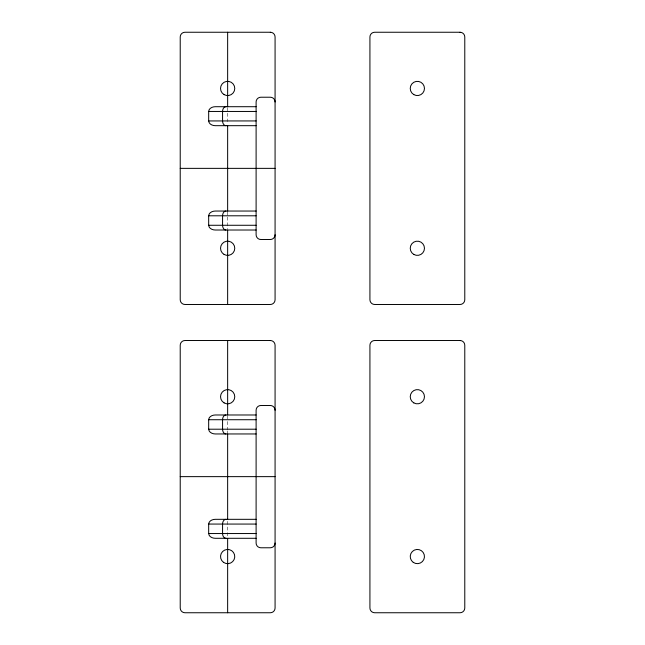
<?xml version="1.0" encoding="UTF-8"?>
<svg xmlns="http://www.w3.org/2000/svg" width="645" height="645" viewBox="0 0 645 645"><rect width="100%" height="100%" fill="white"/><g stroke="black" fill="none" stroke-linecap="round" stroke-linejoin="round"><path stroke-width="0.48" stroke-dasharray="3.23 2.42" d="M227.645 107.586L227.645 121.655M227.645 212.06L227.645 216.083M227.645 217.083L227.645 229.136M227.645 415.864L227.645 429.925M227.645 430.933L227.645 432.94M227.645 521.337L227.645 537.414"/><path stroke-width="0.97" d="M256.105 125.678L215.382 125.678C212.544 125.735 208.835 124.179 208.674 120.938L208.674 111.456C208.835 108.215 212.544 106.651 215.382 106.707L256.105 106.707M256.105 230.015L215.382 230.015C212.544 230.072 208.835 228.515 208.674 225.274L208.674 215.793C208.835 212.552 212.544 210.996 215.382 211.044L256.105 211.044M256.105 433.956L215.382 433.956C212.544 434.004 208.835 432.448 208.674 429.207L208.674 419.726C208.835 416.485 212.544 414.928 215.382 414.985L256.105 414.985M256.105 538.293L215.382 538.293C212.544 538.349 208.835 536.785 208.674 533.544L208.674 524.062C208.835 520.821 212.544 519.265 215.382 519.322L256.105 519.322M208.674 111.456L256.105 111.456M208.674 120.938L256.105 120.938M180.221 168.361L275.076 168.361M208.674 215.793L256.105 215.793M208.674 225.274L256.105 225.274M208.674 419.726L256.105 419.726M208.674 429.207L256.105 429.207M180.221 476.639L275.076 476.639M208.674 524.062L256.105 524.062M208.674 533.544L256.105 533.544M227.645 32.25L227.645 106.586M227.645 125.67L227.645 211.06M227.645 230.144L227.645 304.48M227.645 340.52L227.645 414.856M227.645 433.94L227.645 519.33M227.645 538.414L227.645 612.75M275.076 543.034A4.741 4.741 0 0 1 270.328 547.774L260.846 547.774A4.741 4.741 0 0 1 256.105 543.034L256.105 410.236A4.741 4.741 0 0 1 260.846 405.495L270.328 405.495A4.741 4.741 0 0 1 275.076 410.236M225.919 519.322A4.741 3.354 -90 0 0 222.565 524.062L222.565 533.544A4.741 3.354 -90 0 0 225.919 538.293M225.919 414.985A4.741 3.354 90 0 0 222.565 419.726L222.565 429.207A4.741 3.354 -90 0 0 225.919 433.956M275.076 234.764A4.741 4.741 0 0 1 270.328 239.505L260.846 239.505A4.741 4.741 0 0 1 256.105 234.764L256.105 101.966A4.741 4.741 0 0 1 260.846 97.226L270.328 97.226A4.741 4.741 0 0 1 275.076 101.966M225.919 211.044A4.741 3.354 -90 0 0 222.565 215.793L222.565 225.274A4.741 3.354 -90 0 0 225.919 230.015M225.919 106.707A4.741 3.354 90 0 0 222.565 111.456L222.565 120.938A4.741 3.354 -90 0 0 225.919 125.678M270.328 32.25L184.962 32.25A4.741 4.741 0 0 0 180.221 36.991L180.221 299.731A4.741 4.741 0 0 0 184.962 304.48L270.328 304.48A4.741 4.741 0 0 0 275.076 299.731L275.076 36.991A4.741 4.741 0 0 0 270.328 32.25M460.038 32.25L374.672 32.25A4.741 4.741 0 0 0 369.924 36.991L369.924 299.731A4.741 4.741 0 0 0 374.672 304.48L460.038 304.48A4.741 4.741 0 0 0 464.779 299.731L464.779 36.991A4.741 4.741 0 0 0 460.038 32.25M270.328 340.52L184.962 340.52A4.741 4.741 0 0 0 180.221 345.269L180.221 608.009A4.741 4.741 0 0 0 184.962 612.75L270.328 612.75A4.741 4.741 0 0 0 275.076 608.009L275.076 345.269A4.741 4.741 0 0 0 270.328 340.52M460.038 340.52L374.672 340.52A4.741 4.741 0 0 0 369.924 345.269L369.924 608.009A4.741 4.741 0 0 0 374.672 612.75L460.038 612.75A4.741 4.741 0 0 0 464.779 608.009L464.779 345.269A4.741 4.741 0 0 0 460.038 340.52M224.089 402.883A7.111 7.111 0 0 0 234.764 396.723A7.111 7.111 0 0 0 224.089 390.564A7.111 7.111 0 0 0 224.089 402.883M223.549 562.367A7.111 7.111 0 0 0 234.732 557.191A7.111 7.111 0 0 0 224.662 550.096A7.111 7.111 0 0 0 223.549 562.367M224.089 94.613A7.111 7.111 0 0 0 234.764 88.454A7.111 7.111 0 0 0 224.089 82.286A7.111 7.111 0 0 0 224.089 94.613M224.089 254.436A7.111 7.111 0 0 0 234.764 248.277A7.111 7.111 0 0 0 224.089 242.117A7.111 7.111 0 0 0 224.089 254.436M413.26 562.367A7.111 7.111 0 0 0 424.434 557.191A7.111 7.111 0 0 0 414.364 550.096A7.111 7.111 0 0 0 413.26 562.367M413.8 402.883A7.111 7.111 0 0 0 424.466 396.723A7.111 7.111 0 0 0 413.8 390.564A7.111 7.111 0 0 0 413.8 402.883M413.8 254.436A7.111 7.111 0 0 0 424.466 248.277A7.111 7.111 0 0 0 413.8 242.117A7.111 7.111 0 0 0 413.8 254.436M413.8 94.613A7.111 7.111 0 0 0 424.466 88.454A7.111 7.111 0 0 0 413.8 82.286A7.111 7.111 0 0 0 413.8 94.613"/></g></svg>
